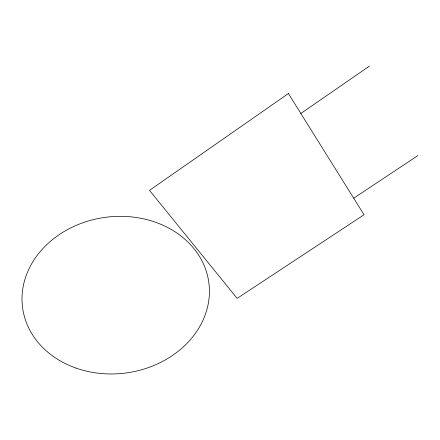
<?xml version="1.0" encoding="UTF-8"?>
<svg xmlns="http://www.w3.org/2000/svg" width="440" height="440" viewBox="0 0 440 440"><rect width="100%" height="100%" fill="white"/><g stroke="black" fill="none" stroke-linecap="round" stroke-linejoin="round"><path stroke-width="0.66" d="M300.845 113.493L369.556 66.028M353.716 198.204L418 155.507M288.387 93.544L149.496 190.366L237.144 298.375L364.04 214.748L288.387 93.544M75.961 368.071A93.979 78.518 -7.8 0 0 209.083 284.609A93.979 78.518 -7.8 0 0 62.095 232.766A93.979 78.518 -7.8 0 0 75.961 368.071"/></g></svg>
